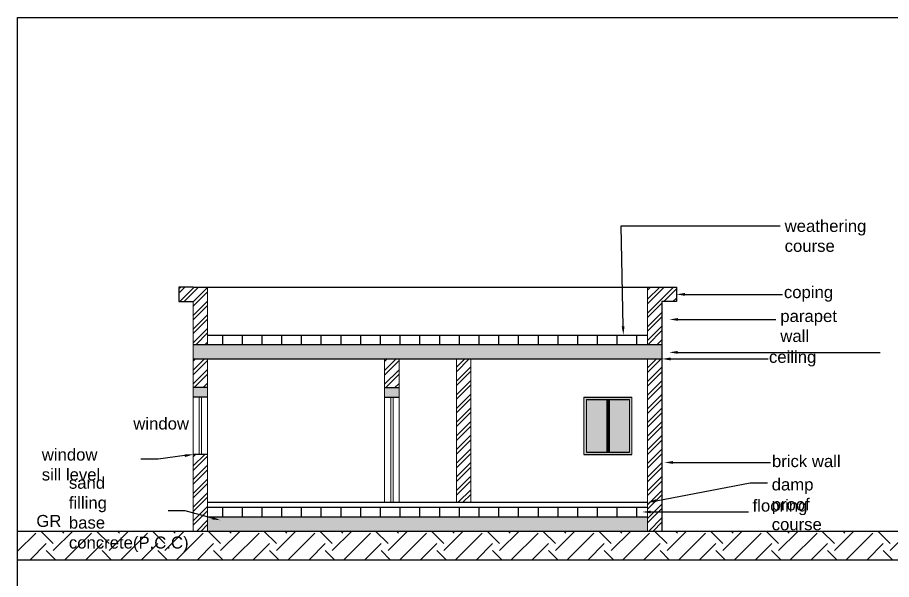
# Model space of a CAD drawing. Header units: inches. Extents: x -59 to 212, y 9 to 737.
# Drawn here: x 56.9 to 130.1, y 441.9 to 489 of the extents above; entities that cross this region are included whole.
import ezdxf
from ezdxf import colors
from ezdxf.entities.mleader import LeaderData, LeaderLine
from ezdxf.math import Vec2, Vec3

# ---------------------------------------------------------------- set-up
doc = ezdxf.new("R2010")
doc.units = ezdxf.units.IN
doc.header["$MEASUREMENT"] = 0
doc.styles.get("Standard").update_dxf_attribs({"font": 'arial.ttf'})

msp = doc.modelspace()

# ---------------------------------------------------------------- hatches: boundary and pattern name
h = msp.add_hatch()
h.set_pattern_fill('ANSI32', color=32, scale=2.163264)
h.set_pattern_definition([(45, (-443.1189, 316.40085), (-0.573622, 0.573622), []), (45, (-442.7365, 316.40085), (-0.573622, 0.573622), [])])
h.paths.add_polyline_path([(72.85213, 466.41272), (71.65032, 466.41272), (70.44851, 466.41272), (70.44851, 465.21091), (71.65032, 465.21091), (71.65032, 461.60547), (72.85213, 461.60547)])
h.paths.add_polyline_path([(72.85213, 460.40366), (71.65032, 460.40366), (71.65032, 458.00003), (72.85213, 458.00003)])
h.paths.add_polyline_path([(72.85213, 452.39157), (71.65032, 452.39157), (71.65032, 445.9819), (72.85213, 445.9819)])
h.paths.add_polyline_path([(87.6745, 458.00003), (88.8918, 458.00003), (88.89148, 460.40366), (87.6745, 460.40366)])
h.paths.add_polyline_path([(93.68357, 448.38552), (94.88538, 448.38552), (94.88538, 460.40366), (93.68357, 460.40366)])
h.paths.add_polyline_path([(110.90956, 460.40366), (109.70774, 460.40366), (109.70774, 445.9819), (110.90956, 445.9819)])
h.paths.add_polyline_path([(110.90956, 465.21091), (112.11137, 465.21091), (112.11137, 466.41272), (110.90956, 466.41272), (109.70774, 466.41272), (109.70774, 461.60547), (110.90956, 461.60547)])
h = msp.add_hatch()
h.set_pattern_fill('ANSI31', color=0, scale=13.219947, angle=45)
h.set_pattern_definition([(90, (-443.1189, 316.4009), (-1.6524934, 3e-16), [])])
h.paths.add_polyline_path([(109.70774, 447.98492), (87.6745, 447.98492), (87.6745, 447.18371), (109.70774, 447.18371)])
h.paths.add_polyline_path([(87.6745, 447.98492), (72.85213, 447.98492), (72.85213, 447.18371), (87.6745, 447.18371)])
h.paths.add_polyline_path([(109.70774, 462.40668), (72.85213, 462.40668), (72.85213, 461.60547), (109.70774, 461.60547)])
h = msp.add_hatch()
h.set_pattern_fill('AR-CONC', color=0, scale=0.208314)
h.set_pattern_definition([(50, (-443.1189, 316.4009), (1.4941557, -0.1307217), [0.1562357, -1.718593]), (355, (-443.1189, 316.4009), (-0.289039, 1.566924), [0.1249886, -1.3748745]), (100.45144, (-442.9944, 316.39), (1.2051168, 1.4362022), [0.13278, -1.4605794]), (46.1842, (-443.1189, 316.8175), (2.2232165, -0.3448004), [0.234354, -2.57789]), (96.63564, (-442.9336, 316.7887), (1.947035, 2.0292285), [0.19917, -2.19087]), (351.18416, (-443.1189, 316.8175), (1.947035, 2.0292285), [0.187483, -2.062312]), (21, (-442.9106, 316.7133), (1.2434429, -0.8387128), [0.1562357, -1.718593]), (326, (-442.9106, 316.7133), (0.5068607, 1.5105914), [0.1249886, -1.3748745]), (71.45144, (-442.807, 316.6434), (1.7503035, 0.6718786), [0.13278, -1.4605794]), (37.5, (-443.1189, 316.40085), (0.0253307, 0.69346557), [0, -1.3582094, 0, -1.395706, 0, -1.3800824]), (7.5, (-443.1189, 316.40085), (0.5480115, 0.8216161), [0, -0.7957607, 0, -1.3269622, 0, -0.5259937]), (327.5, (-443.5834, 316.40085), (1.1120286, -0.04698503), [0, -0.5207858, 0, -1.6248517, 0, -2.1560532]), (317.5, (-443.7917, 316.40085), (1.2148603, 0.208533), [0, -0.6770215, 0, -1.0790682, 0, -1.5311103])])
h.paths.add_polyline_path([(110.90956, 461.60547), (71.65032, 461.60547), (71.65032, 460.40366), (110.90956, 460.40366)])
h.paths.add_polyline_path([(109.70774, 447.18371), (87.6745, 447.18371), (87.6745, 445.9819), (109.70774, 445.9819)])
h.paths.add_polyline_path([(87.6745, 447.18371), (72.85213, 447.18371), (72.85213, 445.9819), (87.6745, 445.9819)])
h.paths.add_polyline_path([(88.8918, 458.00003), (87.6745, 458.00003), (87.6745, 457.19882), (88.89191, 457.19882)])
h.paths.add_polyline_path([(72.85213, 458.00003), (71.65032, 458.00003), (71.65032, 457.19882), (72.85213, 457.19882)])
h = msp.add_hatch(color=32)
h.dxf.hatch_style = 1
h.paths.add_polyline_path([(108.3816, 457.19882), (104.37556, 457.19882), (104.37556, 452.39157), (108.3816, 452.39157)])
h.paths.add_polyline_path([(104.57586, 456.99852), (108.1813, 456.99852), (108.1813, 452.59187), (104.57586, 452.59187)], flags=16)
h = msp.add_hatch(color=256)
h.dxf.hatch_style = 1
h.set_gradient(color1=(173, 221, 247), color2=(122, 175, 223))
h.paths.add_polyline_path([(106.27843, 456.99852), (104.57586, 456.99852), (104.57586, 452.59187), (106.27843, 452.59187)])
h.paths.add_polyline_path([(108.1813, 456.99852), (106.47873, 456.99852), (106.47873, 452.59187), (108.1813, 452.59187)])
h = msp.add_hatch(color=32)
h.dxf.hatch_style = 1
h.paths.add_polyline_path([(106.47873, 456.99852), (106.37858, 456.99852), (106.37858, 452.59187), (106.47873, 452.59187)])
h.paths.add_polyline_path([(106.37858, 456.99852), (106.27843, 456.99852), (106.27843, 452.59187), (106.37858, 452.59187)])
h = msp.add_hatch()
h.set_pattern_fill('EARTH', color=0, scale=13.219947, angle=45)
h.set_pattern_definition([(45, (-443.119, 316.401), (4e-16, 4.673957), [3.304987, -3.304987]), (45, (-443.9952, 317.2772), (4e-16, 4.673957), [3.304987, -3.304987]), (45, (-444.8716, 318.1536), (4e-16, 4.673957), [3.304987, -3.304987]), (135, (-444.8716, 318.7378), (-4.673957, 4e-16), [3.304987, -3.304987]), (135, (-443.9952, 319.6142), (-4.673957, 4e-16), [3.304987, -3.304987]), (135, (-443.119, 320.4906), (-4.673957, 4e-16), [3.304987, -3.304987])])
h.paths.add_polyline_path([(211.96114, 443.57827), (211.96114, 445.9819), (56.92407, 445.9819), (56.92407, 443.57827)])

# ---------------------------------------------------------------- linework, layer by layer
at = {"color": 240, "true_color": 0xed1f24}
for p, q in [((56.92407, 388.52215), (56.92407, 489.01709)), ((56.92407, 388.52215), (56.92407, 489.01709)), ((56.92407, 489.01709), (211.96114, 489.01709))]:
    msp.add_line(p, q, dxfattribs=at)
at = {"color": 32}
for p, q in [((71.65032, 466.41272), (70.44851, 466.41272)), ((70.44851, 466.41272), (70.44851, 465.21091)), ((71.65032, 466.41272), (72.85213, 466.41272)), ((109.70774, 466.41272), (110.90956, 466.41272)), ((110.90956, 466.41272), (112.11137, 466.41272)), ((112.11137, 466.41272), (112.11137, 465.21091)), ((70.44851, 465.21091), (71.65032, 465.21091)), ((112.11137, 465.21091), (110.90956, 465.21091)), ((110.90956, 465.21091), (110.90956, 445.9819))]:
    msp.add_line(p, q, dxfattribs=at)
at = {"color": 32, "lineweight": 0}
for p, q in [((72.85213, 466.41272), (72.85213, 461.60547)), ((109.70774, 461.60547), (109.70774, 466.41272)), ((71.65032, 465.21091), (71.65032, 445.9819)), ((72.85213, 460.40366), (72.85213, 445.9819)), ((93.68357, 460.40366), (93.68357, 448.38552)), ((94.88538, 460.40366), (94.88538, 448.38552)), ((109.70774, 445.9819), (109.70774, 460.40366)), ((72.15108, 457.19882), (72.15108, 452.39157)), ((72.35138, 457.19882), (72.35138, 452.39157))]:
    msp.add_line(p, q, dxfattribs=at)
for p, q in [((72.85213, 466.41272), (112.11137, 466.41272)), ((72.85213, 462.40668), (109.70774, 462.40668)), ((71.65032, 461.60547), (110.90956, 461.60547)), ((71.65032, 460.40366), (110.90956, 460.40366)), ((72.85213, 458.00003), (71.65032, 458.00003)), ((87.6745, 458.00003), (88.89191, 458.00003)), ((72.85213, 457.19882), (71.65032, 457.19882)), ((87.6745, 457.19882), (88.89191, 457.19882)), ((106.27843, 456.99852), (106.27843, 452.59187)), ((106.37858, 456.99852), (106.37858, 452.59187)), ((106.47873, 456.99852), (106.47873, 452.59187)), ((72.85213, 452.39157), (71.65032, 452.39157)), ((72.85213, 448.38552), (109.70774, 448.38552)), ((72.85213, 447.98492), (109.70774, 447.98492)), ((72.85213, 447.18371), (109.70774, 447.18371)), ((56.92407, 445.9819), (211.96114, 445.9819)), ((56.92407, 443.57827), (211.96114, 443.57827))]:
    msp.add_line(p, q)
at = {"color": 219, "lineweight": 0, "true_color": 0x642165}
for p, q in [((87.6745, 460.40366), (87.6745, 448.38552)), ((88.89148, 460.40366), (88.89308, 448.38552)), ((88.19085, 457.19882), (88.19202, 448.38552)), ((88.39115, 457.19882), (88.39233, 448.38552))]:
    msp.add_line(p, q, dxfattribs=at)
at = {"color": 159, "lineweight": 0, "true_color": 0x22346e}
for p, q in [((104.37556, 452.39157), (104.37556, 457.19882)), ((104.57586, 452.59187), (104.57586, 456.99852)), ((108.1813, 452.59187), (108.1813, 456.99852)), ((108.3816, 452.39157), (108.3816, 457.19882))]:
    msp.add_line(p, q, dxfattribs=at)
at = {"color": 159, "true_color": 0x22346e}
for p, q in [((104.37556, 457.19882), (108.3816, 457.19882)), ((104.57586, 456.99852), (108.1813, 456.99852)), ((104.57586, 452.59187), (108.1813, 452.59187)), ((104.37556, 452.39157), (108.3816, 452.39157))]:
    msp.add_line(p, q, dxfattribs=at)

# ---------------------------------------------------------------- texts
at = {"lineweight": 0, "attachment_point": 1}
for s, width, insert, char_height in [('weathering course', 6, (121.18348, 472.04807), 1.0015112), ('coping', 6, (121.12176, 466.5013), 1.001511), ('parapet wall', 6, (120.82026, 464.49765), 1.0015112), ('ceiling', 6, (119.87082, 461.07554), 1.001511), ('window', 1.1811259, (66.62523, 455.4892), 1.001511), ('window sill level', 6, (58.96012, 452.88822), 1.0015112), ('brick wall', 6, (120.12157, 452.3368), 1.001511), ('sand filling base concrete(P.C.C)', 2.6012729, (61.2295, 450.52449), 1.0015112), ('damp proof course', 6, (120.09985, 450.38516), 1.0015112), ('flooring', 6, (118.49792, 448.61313), 1.001511), ('GR', 1.1811259, (58.50379, 447.32743), 1.001511)]:
    msp.add_mtext_dynamic_manual_height_columns(s, width=width, gutter_width=1, heights=[0], dxfattribs=dict(at, insert=insert, char_height=char_height))

# ---------------------------------------------------------------- leaders
ml = msp.add_multileader_mtext('Standard')
ml.set_content('', color=256)
ml.set_leader_properties()
ml.build(insert=Vec2(0, 0))
ml.multileader.update_dxf_attribs({"dogleg_length": 0.36, "arrow_head_size": 0.72109})
ctx = ml.context
ctx.base_point, ctx.char_height, ctx.arrow_head_size, ctx.landing_gap_size, ctx.plane_origin = Vec3(120.80608, 471.56196), 0.72109, 0.72109, 0.36054, Vec3(107.66838, 462.40668)
notes = []
notes.append((ctx, [(1, (1, 1, 0), (107.49719, 471.56196), (1, 0), 13.30888, [(0, [(107.66838, 462.40668)], 0, [])])]))
ctx.mtext.insert, ctx.mtext.flow_direction = Vec3(121.16662, 471.92251), 5
ml = msp.add_multileader_mtext('Standard')
ml.set_content('', color=256)
ml.set_leader_properties()
ml.build(insert=Vec2(0, 0))
ml.multileader.update_dxf_attribs({"dogleg_length": 0.36, "arrow_head_size": 0.72109})
ctx = ml.context
ctx.base_point, ctx.char_height, ctx.arrow_head_size, ctx.landing_gap_size, ctx.plane_origin = Vec3(121.01426, 465.81182), 0.72109, 0.72109, 0.36054, Vec3(112.11137, 465.81182)
notes.append((ctx, [(0, (1, 1, 0), (119.57208, 465.81182), (1, 0), 1.44218, [(0, [(112.11137, 465.81182)], 0, [])])]))
ctx.mtext.insert, ctx.mtext.flow_direction = Vec3(121.3748, 466.17236), 5
ml = msp.add_multileader_mtext('Standard')
ml.set_content('', color=256)
ml.set_leader_properties()
ml.build(insert=Vec2(0, 0))
ml.multileader.update_dxf_attribs({"dogleg_length": 0.36, "arrow_head_size": 0.72109})
ctx = ml.context
ctx.base_point, ctx.char_height, ctx.arrow_head_size, ctx.landing_gap_size, ctx.plane_origin = Vec3(120.44463, 463.70988), 0.72109, 0.72109, 0.36054, Vec3(111.54174, 463.70988)
notes.append((ctx, [(0, (1, 1, 0), (119.00246, 463.70988), (1, 0), 1.44218, [(0, [(111.54174, 463.70988)], 0, [])])]))
ctx.mtext.insert, ctx.mtext.flow_direction = Vec3(120.80518, 464.07042), 5
ml = msp.add_multileader_mtext('Standard')
ml.set_content('', color=256)
ml.set_leader_properties()
ml.build(insert=Vec2(0, 0))
ml.multileader.update_dxf_attribs({"dogleg_length": 0.36, "arrow_head_size": 0.72109})
ctx = ml.context
ctx.base_point, ctx.char_height, ctx.arrow_head_size, ctx.landing_gap_size, ctx.plane_origin = Vec3(129.17345, 460.95325), 0.72109, 0.72109, 0.36054, Vec3(111.51269, 460.95325)
notes.append((ctx, [(0, (1, 1, 0), (127.73128, 460.95325), (1, 0), 1.44218, [(0, [(111.51269, 460.95325)], 0, [])])]))
ctx.mtext.insert, ctx.mtext.flow_direction = Vec3(129.534, 461.3138), 5
ml = msp.add_multileader_mtext('Standard')
ml.set_content('', color=256)
ml.set_leader_properties()
ml.build(insert=Vec2(0, 0))
ml.multileader.update_dxf_attribs({"dogleg_length": 0.36, "arrow_head_size": 0.72109})
ctx = ml.context
ctx.base_point, ctx.char_height, ctx.arrow_head_size, ctx.landing_gap_size, ctx.plane_origin = Vec3(119.81245, 460.40192), 0.72109, 0.72109, 0.36054, Vec3(110.90956, 460.40192)
notes.append((ctx, [(0, (1, 1, 0), (118.37027, 460.40192), (1, 0), 1.44218, [(0, [(110.90956, 460.40192)], 0, [])])]))
ctx.mtext.insert, ctx.mtext.flow_direction = Vec3(120.17299, 460.76246), 5
ml = msp.add_multileader_mtext('Standard')
ml.set_content('', color=256)
ml.set_leader_properties()
ml.build(insert=Vec2(0, 0))
ml.multileader.update_dxf_attribs({"dogleg_length": 0.36, "arrow_head_size": 0.72109})
ctx = ml.context
ctx.base_point, ctx.char_height, ctx.arrow_head_size, ctx.landing_gap_size, ctx.plane_origin = Vec3(66.54254, 452.00477), 0.72109, 0.72109, 0.36054, Vec3(58.96012, 452.00477)
ctx.text_align_type = 2
notes.append((ctx, [(1, (1, 1, 0), (68.7058, 452.00477), (-1, 0), 1.44218, [(0, [(71.65032, 452.39157)], 0, [])])]))
ctx.mtext.insert, ctx.mtext.alignment, ctx.mtext.flow_direction = Vec3(66.90308, 452.36532), 3, 5
ml = msp.add_multileader_mtext('Standard')
ml.set_content('', color=256)
ml.set_leader_properties()
ml.build(insert=Vec2(0, 0))
ml.multileader.update_dxf_attribs({"dogleg_length": 0.36, "arrow_head_size": 0.72109})
ctx = ml.context
ctx.base_point, ctx.char_height, ctx.arrow_head_size, ctx.landing_gap_size, ctx.plane_origin = Vec3(120.01156, 451.7254), 0.72109, 0.72109, 0.36054, Vec3(111.10867, 451.7254)
notes.append((ctx, [(0, (1, 1, 0), (118.56938, 451.7254), (1, 0), 1.44218, [(0, [(111.10867, 451.7254)], 0, [])])]))
ctx.mtext.insert, ctx.mtext.flow_direction = Vec3(120.3721, 452.08594), 5
ml = msp.add_multileader_mtext('Standard')
ml.set_content('', color=256)
ml.set_leader_properties()
ml.build(insert=Vec2(0, 0))
ml.multileader.update_dxf_attribs({"dogleg_length": 0.36, "arrow_head_size": 0.72109})
ctx = ml.context
ctx.base_point, ctx.char_height, ctx.arrow_head_size, ctx.landing_gap_size, ctx.plane_origin = Vec3(119.7393, 450.02462), 0.72109, 0.72109, 0.36054, Vec3(109.70774, 448.50571)
notes.append((ctx, [(0, (1, 1, 0), (118.29713, 450.02462), (1, 0), 1.44218, [(0, [(109.70774, 448.38552)], 0, [])])]))
ctx.mtext.insert, ctx.mtext.flow_direction = Vec3(120.09985, 450.38516), 5
ml = msp.add_multileader_mtext('Standard')
ml.set_content('', color=256)
ml.set_leader_properties()
ml.build(insert=Vec2(0, 0))
ml.multileader.update_dxf_attribs({"dogleg_length": 0.36, "arrow_head_size": 0.72109})
ctx = ml.context
ctx.base_point, ctx.char_height, ctx.arrow_head_size, ctx.landing_gap_size, ctx.plane_origin = Vec3(68.81192, 447.67595), 0.72109, 0.72109, 0.36054, Vec3(61.2295, 446.49783)
ctx.text_align_type = 2
notes.append((ctx, [(1, (1, 1, 0), (70.97519, 447.67595), (-1, 0), 1.44218, [(0, [(73.9197, 446.88462)], 0, [])])]))
ctx.mtext.insert, ctx.mtext.alignment, ctx.mtext.flow_direction = Vec3(69.17247, 448.0365), 3, 5
ml = msp.add_multileader_mtext('Standard')
ml.set_content('', color=256)
ml.set_leader_properties()
ml.build(insert=Vec2(0, 0))
ml.multileader.update_dxf_attribs({"dogleg_length": 0.36, "arrow_head_size": 0.72109})
ctx = ml.context
ctx.base_point, ctx.char_height, ctx.arrow_head_size, ctx.landing_gap_size, ctx.plane_origin = Vec3(118.14303, 447.57841), 0.72109, 0.72109, 0.36054, Vec3(109.24014, 447.57841)
notes.append((ctx, [(0, (1, 1, 0), (116.70085, 447.57841), (1, 0), 1.44218, [(0, [(109.24014, 447.57841)], 0, [])])]))
ctx.mtext.insert, ctx.mtext.flow_direction = Vec3(118.50357, 447.93896), 5
for ctx, leaders in notes:
    for number, flags, end, landing, length, lines in leaders:
        leader = LeaderData()
        leader.index, (leader.has_last_leader_line, leader.has_dogleg_vector, leader.attachment_direction) = number, flags
        leader.last_leader_point, leader.dogleg_vector, leader.dogleg_length = Vec3(end), Vec3(landing), length
        for number, points, colour, breaks in lines:
            line = LeaderLine()
            line.index, line.vertices, line.color, line.breaks = number, Vec3.list(points), colors.encode_raw_color(colour), breaks
            leader.lines.append(line)
        ctx.leaders.append(leader)

doc.saveas('drawing.dxf')
